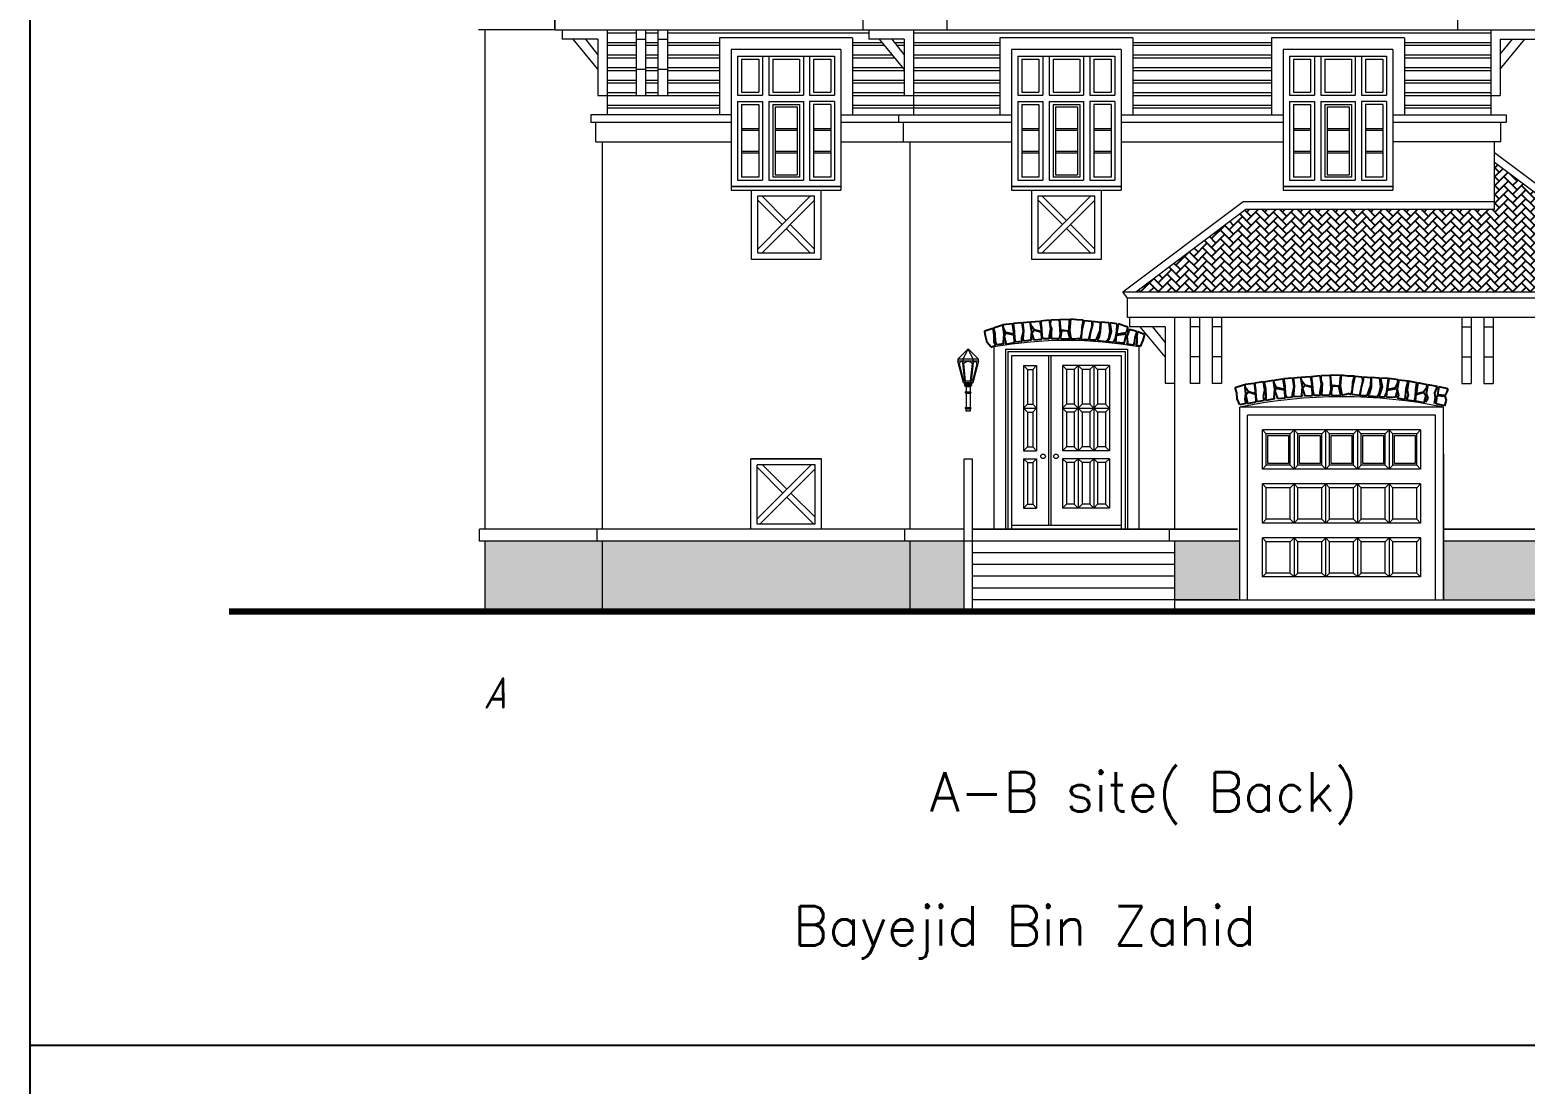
# Model space of a CAD drawing. Header units: inches. Extents: x 50528 to 135443, y 2123 to 51482.
# Drawn here: x 50528 to 69626, y 26309 to 39776 of the extents above; entities that cross this region are included whole.
import ezdxf

# ---------------------------------------------------------------- set-up
doc = ezdxf.new("R2010")
doc.units = ezdxf.units.IN
doc.header["$MEASUREMENT"] = 0
doc.linetypes.add('CENTER2', pattern=[1.125, 0.75, -0.125, 0.125, -0.125])
for name, color, linetype in [('Base axis', 40, 'CENTER2'), ('hatches', 8, 'Continuous'), ('Name', 70, 'Continuous'), ('wall', 140, 'Continuous')]:
    doc.layers.add(name, color=color, linetype=linetype)
doc.layers.add('Scale', color=60, linetype='Continuous', lineweight=13)
doc.layers.add('Text', color=7, linetype='Continuous', lineweight=13)
doc.styles.add('ESKD', font='eskd.shx', dxfattribs={"oblique": 15})
doc.styles.get("Standard").update_dxf_attribs({"font": 'simplex8.shx', "height": 250})

msp = doc.modelspace()

# ---------------------------------------------------------------- hatches: boundary and pattern name
at = {"layer": 'hatches', "ltscale": 50, "true_color": 0xcd6928}
h = msp.add_hatch(dxfattribs=at)
h.set_pattern_fill('AR-HBONE', color=32, scale=20, style=0)
h.paths.add_polyline_path([(69237, 38081), (69237, 37484), (66060, 37484), (64653, 36429), (71439, 36429)])
at = {"layer": 'hatches'}
h = msp.add_hatch(dxfattribs=at)
h.set_pattern_fill('AR-B816C', color=256, scale=20)
h.paths.add_polyline_path([(57837, 33246), (56337, 33246), (56337, 32346), (57837, 32346)])
h.paths.add_polyline_path([(61767, 33246), (57837, 33246), (57837, 32346), (61767, 32346)])
h.paths.add_polyline_path([(62462, 33246), (61767, 33246), (61767, 32346), (62462, 32346)])
h.paths.add_polyline_path([(65982, 33246), (65147, 33246), (65147, 32496), (65982, 32496)])
h.paths.add_polyline_path([(70947, 33246), (68582, 33246), (68582, 32496), (70947, 32496)])
h.paths.add_polyline_path([(86594, 33022), (84884, 33022), (84884, 32122), (86594, 32122)])
h.paths.add_polyline_path([(89694, 33022), (89629, 33022), (86594, 33022), (86594, 32122), (89694, 32122)])
h.paths.add_polyline_path([(88070, 32742), (88870, 32742), (88870, 32262), (88870, 32212), (88070, 32212), (88070, 32262)], flags=16)
h.paths.add_polyline_path([(88150, 32662), (88790, 32662), (88790, 32342), (88150, 32342)], flags=0)
h.paths.add_polyline_path([(88200, 32622), (88740, 32622), (88740, 32382), (88200, 32382)], flags=0)
h.paths.add_polyline_path([(91217, 33022), (89694, 33022), (89694, 32122), (91217, 32122)])
h.paths.add_polyline_path([(90102, 32742), (90809, 32742), (90809, 32262), (90208, 32262), (90102, 32212)], flags=16)
h.paths.add_polyline_path([(93371, 33022), (91714, 33022), (91217, 33022), (91217, 32122), (93371, 32122)])
h.paths.add_polyline_path([(94894, 33022), (93371, 33022), (93371, 32122), (94894, 32122)])
h.paths.add_polyline_path([(93779, 32742), (94486, 32742), (94486, 32212), (93779, 32212), (93779, 32262)], flags=16)
h.paths.add_polyline_path([(97994, 33022), (94894, 33022), (94894, 32122), (97994, 32122)])
h.paths.add_polyline_path([(96519, 32262), (96519, 32212), (95719, 32212), (95719, 32262), (95719, 32742), (96519, 32742)], flags=16)
h.paths.add_polyline_path([(96439, 32342), (95799, 32342), (95799, 32662), (96439, 32662)], flags=0)
h.paths.add_polyline_path([(96389, 32382), (95849, 32382), (95849, 32622), (96389, 32622)], flags=0)
h.paths.add_polyline_path([(99494, 33022), (98077, 33022), (98077, 32122), (99494, 32122)])

# ---------------------------------------------------------------- linework, layer by layer
for p, q in [((50528, 51482), (50528, 2123)), ((59376, 26802), (50528, 26802)), ((107138, 26802), (59376, 26802))]:
    msp.add_line(p, q)
at = {"layer": 'hatches', "color": 55, "ltscale": 50, "true_color": 0x999b37}
for p, q in [((62724, 35931, -2), (62828, 35964, -2)), ((62731, 35884, -2), (62724, 35931, -2)), ((62828, 35964, -2), (62842, 35877, -2)), ((62837, 35971, -2), (62949, 36009, -2)), ((62837, 35971, -2), (62949, 36009, -2)), ((62858, 35897, -2), (62837, 35971, -2)), ((62858, 35897, -2), (62837, 35971, -2)), ((62949, 36009, -2), (62969, 35890, -2)), ((62949, 36009, -2), (62969, 35890, -2)), ((62957, 36013, -2), (63075, 36025, -2)), ((62957, 36013, -2), (63075, 36025, -2)), ((62962, 35970, -2), (62957, 36013, -2)), ((62962, 35970, -2), (62957, 36013, -2)), ((62992, 35911, -2), (62962, 35970, -2)), ((62992, 35911, -2), (62962, 35970, -2)), ((63097, 35887, -2), (62992, 35911, -2)), ((63097, 35887, -2), (62992, 35911, -2)), ((63075, 36025, -2), (63097, 35887, -2)), ((63090, 36028, -2), (63198, 36036, -2)), ((63103, 35928, -2), (63090, 36028, -2)), ((63107, 35827, -2), (63103, 35928, -2)), ((63214, 35921, -2), (63195, 35834, -2)), ((63198, 36036, -2), (63214, 35921, -2)), ((63212, 36037, -2), (63301, 36047, -2)), ((63222, 35930, -2), (63212, 36037, -2)), ((63214, 35828, -2), (63222, 35930, -2)), ((63301, 36047, -2), (63321, 35923, -2)), ((63309, 36048, -2), (63427, 36054, -2)), ((63314, 36003, -2), (63309, 36048, -2)), ((63321, 35923, -2), (63311, 35839, -2)), ((63356, 35943, -2), (63314, 36003, -2)), ((63355, 35938, -2), (63324, 35897, -2)), ((63450, 35911, -2), (63355, 35938, -2)), ((63449, 35919, -2), (63356, 35943, -2)), ((63427, 36054, -2), (63449, 35919, -2)), ((63442, 36058, -2), (63548, 36070, -2)), ((63455, 35960, -2), (63442, 36058, -2)), ((63454, 35825, -2), (63450, 35911, -2)), ((63459, 35859, -2), (63455, 35960, -2)), ((63566, 35954, -2), (63547, 35865, -2)), ((63548, 36070, -2), (63566, 35954, -2)), ((63565, 36005, -2), (63568, 36072, -2)), ((63581, 35958, -2), (63565, 36005, -2)), ((63568, 36072, -2), (63676, 36074, -2)), ((63575, 35829, -2), (63577, 35905, -2)), ((63577, 35905, -2), (63581, 35958, -2)), ((63676, 36074, -2), (63688, 35887, -2)), ((63685, 36075, -2), (63802, 36082, -2)), ((63697, 35940, -2), (63685, 36075, -2)), ((63704, 35930, -2), (63691, 35849, -2)), ((63797, 35929, -2), (63697, 35940, -2)), ((63790, 35925, -2), (63704, 35930, -2)), ((63814, 35828, -2), (63790, 35925, -2)), ((63802, 36082, -2), (63797, 35929, -2)), ((63821, 36082, -2), (63805, 35934, -2)), ((63805, 35934, -2), (63825, 35828, -2)), ((63900, 36072, -2), (63821, 36082, -2)), ((63983, 36066, -2), (63900, 36072, -2)), ((63955, 35821, -2), (63970, 35945, -2)), ((63965, 35971, -2), (63958, 35890, -2)), ((63983, 36066, -2), (63965, 35971, -2)), ((63970, 35945, -2), (63997, 36065, -2)), ((63997, 36065, -2), (64091, 36054, -2)), ((64091, 35991, -2), (64050, 35815, -2)), ((64062, 35816, -2), (64078, 35917, -2)), ((64078, 35917, -2), (64104, 36009, -2)), ((64091, 36054, -2), (64091, 35991, -2)), ((64104, 36009, -2), (64105, 36053, -2)), ((64105, 36053, -2), (64197, 36041, -2)), ((64195, 35936, -2), (64141, 35810, -2)), ((64200, 35923, -2), (64183, 35837, -2)), ((64197, 36041, -2), (64195, 35936, -2)), ((64205, 36040, -2), (64200, 35923, -2)), ((64309, 36033, -2), (64205, 36040, -2)), ((64321, 35921, -2), (64303, 35828, -2)), ((64309, 36033, -2), (64321, 35921, -2)), ((64341, 35923, -2), (64309, 35820, -2)), ((64324, 36033, -2), (64341, 35923, -2)), ((64413, 36022, -2), (64324, 36033, -2)), ((64413, 36022, -2), (64324, 36033, -2)), ((64408, 35921, -2), (64390, 35828, -2)), ((64408, 35921, -2), (64390, 35828, -2)), ((64413, 36022, -2), (64408, 35921, -2)), ((64413, 36022, -2), (64408, 35921, -2)), ((64430, 36021, -2), (64409, 35887, -2)), ((64430, 36021, -2), (64409, 35887, -2)), ((64409, 35887, -2), (64532, 35908, -2)), ((64553, 35977, -2), (64430, 36021, -2)), ((64553, 35977, -2), (64532, 35908, -2)), ((64572, 35953, -2), (64540, 35857, -2)), ((64572, 35953, -2), (64667, 35927)), ((64667, 35927), (64646, 35854, -2)), ((64666, 35851, -2), (64680, 35922)), ((64680, 35922), (64764, 35887)), ((62757, 35784, -2), (62731, 35884, -2)), ((62808, 35723, -2), (62757, 35784, -2)), ((62808, 35723, -2), (62863, 35747, -2)), ((62842, 35877, -2), (62840, 35785, -2)), ((62840, 35785, -2), (62863, 35747, -2)), ((62862, 35796, -2), (62858, 35897, -2)), ((62862, 35796, -2), (62858, 35897, -2)), ((62877, 35752, -2), (62862, 35796, -2)), ((62877, 35752, -2), (62862, 35796, -2)), ((62968, 35767, -2), (62877, 35752, -2)), ((62968, 35767, -2), (62877, 35752, -2)), ((62969, 35890, -2), (62959, 35787, -2)), ((62969, 35890, -2), (62959, 35787, -2)), ((62959, 35787, -2), (62968, 35767, -2)), ((62959, 35787, -2), (62968, 35767, -2)), ((62984, 35901, -2), (62972, 35865, -2)), ((62984, 35901, -2), (62972, 35865, -2)), ((62972, 35865, -2), (62997, 35761, -2)), ((62972, 35865, -2), (62997, 35761, -2)), ((63098, 35878, -2), (62984, 35901, -2)), ((63098, 35878, -2), (62984, 35901, -2)), ((62997, 35761, -2), (63105, 35781, -2)), ((63105, 35781, -2), (63098, 35878, -2)), ((63120, 35785, -2), (63107, 35827, -2)), ((63198, 35793, -2), (63120, 35785, -2)), ((63195, 35834, -2), (63198, 35793, -2)), ((63224, 35799, -2), (63214, 35828, -2)), ((63320, 35810, -2), (63224, 35799, -2)), ((63311, 35839, -2), (63320, 35810, -2)), ((63324, 35897, -2), (63353, 35817, -2)), ((63353, 35817, -2), (63454, 35825, -2)), ((63475, 35829, -2), (63459, 35859, -2)), ((63549, 35831, -2), (63475, 35829, -2)), ((63547, 35865, -2), (63549, 35831, -2)), ((63674, 35828, -2), (63575, 35829, -2)), ((63688, 35887, -2), (63674, 35828, -2)), ((63691, 35849, -2), (63695, 35834, -2)), ((63695, 35834, -2), (63814, 35828, -2)), ((63937, 35821, -2), (63903, 35833, -2)), ((63958, 35890, -2), (63937, 35821, -2)), ((64050, 35815, -2), (63955, 35821, -2)), ((64087, 35813, -2), (64062, 35816, -2)), ((64141, 35810, -2), (64087, 35813, -2)), ((64183, 35837, -2), (64160, 35807, -2)), ((64160, 35807, -2), (64282, 35795, -2)), ((64282, 35795, -2), (64303, 35828, -2)), ((64309, 35820, -2), (64294, 35794, -2)), ((64294, 35794, -2), (64369, 35785, -2)), ((64369, 35785, -2), (64390, 35828, -2)), ((64400, 35783, -2), (64407, 35878, -2)), ((64400, 35783, -2), (64407, 35878, -2)), ((64499, 35774, -2), (64400, 35783, -2)), ((64499, 35774, -2), (64400, 35783, -2)), ((64407, 35878, -2), (64531, 35895, -2)), ((64531, 35895, -2), (64499, 35761, -2)), ((64546, 35787, -2), (64538, 35767, -2)), ((64546, 35787, -2), (64538, 35767, -2)), ((64538, 35767, -2), (64628, 35752, -2)), ((64538, 35767, -2), (64628, 35752, -2)), ((64540, 35857, -2), (64546, 35787, -2)), ((64540, 35857, -2), (64546, 35787, -2)), ((64628, 35752, -2), (64643, 35796, -2)), ((64628, 35752, -2), (64643, 35796, -2)), ((64643, 35796, -2), (64646, 35854, -2)), ((64668, 35782, -2), (64655, 35752, -2)), ((64655, 35752, -2), (64720, 35734, -2)), ((64666, 35851, -2), (64668, 35782, -2)), ((64720, 35734, -2), (64740, 35797, -2)), ((64764, 35887), (64740, 35797, -2)), ((66668, 35331), (66757, 35339)), ((66757, 35339), (66778, 35218)), ((66766, 35340), (66884, 35348)), ((66772, 35298), (66766, 35340)), ((66884, 35348), (66906, 35214)), ((66899, 35349), (67006, 35359)), ((66912, 35255), (66899, 35349)), ((67005, 35360), (67023, 35248)), ((67021, 35360), (67135, 35367)), ((67023, 35300), (67021, 35360)), ((67135, 35367), (67145, 35182)), ((67154, 35235), (67142, 35368)), ((67142, 35368), (67267, 35365)), ((67267, 35365), (67255, 35224)), ((67278, 35366), (67262, 35229)), ((67357, 35354), (67278, 35366)), ((67446, 35354), (67357, 35354)), ((67441, 35356), (67423, 35266)), ((67428, 35240), (67454, 35354)), ((67454, 35354), (67545, 35345)), ((67545, 35345), (67548, 35286)), ((67561, 35304), (67563, 35344)), ((67563, 35344), (67654, 35336)), ((67654, 35336), (67652, 35231)), ((67662, 35335), (67658, 35218)), ((67768, 35327), (67662, 35335)), ((65923, 35207), (66040, 35246)), ((65945, 35138), (65923, 35207)), ((66040, 35246), (66056, 35131)), ((66050, 35211), (66051, 35249)), ((66092, 35152), (66050, 35211)), ((66051, 35249), (66165, 35264)), ((66090, 35147), (66059, 35106)), ((66186, 35119), (66090, 35147)), ((66184, 35128), (66092, 35152)), ((66165, 35264), (66184, 35128)), ((66176, 35266), (66282, 35284)), ((66188, 35179), (66176, 35266)), ((66192, 35078), (66188, 35179)), ((66299, 35172), (66280, 35089)), ((66282, 35284), (66299, 35172)), ((66293, 35281), (66407, 35300)), ((66315, 35192), (66293, 35281)), ((66320, 35091), (66315, 35192)), ((66407, 35300), (66426, 35185)), ((66415, 35301), (66533, 35320)), ((66420, 35265), (66415, 35301)), ((66426, 35185), (66417, 35082)), ((66450, 35206), (66420, 35265)), ((66441, 35196), (66429, 35160)), ((66429, 35160), (66464, 35066)), ((66556, 35173), (66441, 35196)), ((66554, 35182), (66450, 35206)), ((66533, 35320), (66554, 35182)), ((66545, 35321), (66655, 35329)), ((66560, 35223), (66545, 35321)), ((66563, 35075), (66556, 35173)), ((66565, 35122), (66560, 35223)), ((66671, 35216), (66653, 35112)), ((66655, 35329), (66671, 35216)), ((66679, 35224), (66668, 35331)), ((66671, 35123), (66679, 35224)), ((66778, 35218), (66768, 35115)), ((66814, 35238), (66772, 35298)), ((66812, 35233), (66781, 35192)), ((66781, 35192), (66814, 35100)), ((66908, 35206), (66812, 35233)), ((66906, 35214), (66814, 35238)), ((66912, 35105), (66908, 35206)), ((66917, 35154), (66912, 35255)), ((66933, 35107), (66917, 35154)), ((67023, 35248), (67004, 35144)), ((67004, 35144), (67009, 35107)), ((67038, 35253), (67023, 35300)), ((67031, 35108), (67034, 35200)), ((67034, 35200), (67038, 35253)), ((67145, 35182), (67129, 35107)), ((67161, 35225), (67148, 35144)), ((67148, 35144), (67158, 35107)), ((67255, 35224), (67154, 35235)), ((67247, 35220), (67161, 35225)), ((67274, 35110), (67247, 35220)), ((67262, 35229), (67284, 35114)), ((67416, 35185), (67400, 35114)), ((67413, 35116), (67428, 35240)), ((67423, 35266), (67416, 35185)), ((67548, 35286), (67511, 35106)), ((67518, 35106), (67535, 35212)), ((67535, 35212), (67561, 35304)), ((67652, 35231), (67605, 35099)), ((67658, 35218), (67635, 35128)), ((67778, 35216), (67760, 35123)), ((67799, 35218), (67767, 35115)), ((67768, 35327), (67778, 35216)), ((67781, 35327), (67799, 35218)), ((67877, 35321), (67781, 35327)), ((67865, 35216), (67851, 35130)), ((67855, 35085), (67864, 35173)), ((67864, 35173), (67979, 35196)), ((67877, 35321), (67865, 35216)), ((67887, 35321), (67866, 35182)), ((67866, 35182), (67970, 35206)), ((68005, 35307), (67887, 35321)), ((67991, 35160), (67968, 35078)), ((67970, 35206), (68000, 35265)), ((67979, 35196), (67991, 35160)), ((68014, 35303), (67994, 35185)), ((67994, 35185), (68007, 35107)), ((68000, 35265), (68005, 35307)), ((68131, 35289), (68014, 35303)), ((68100, 35091), (68105, 35192)), ((68105, 35192), (68131, 35289)), ((68138, 35288), (68121, 35172)), ((68121, 35172), (68132, 35112)), ((68244, 35268), (68138, 35288)), ((68228, 35092), (68232, 35179)), ((68232, 35179), (68244, 35268)), ((68234, 35119), (68329, 35147)), ((68254, 35267), (68236, 35128)), ((68236, 35128), (68328, 35152)), ((68374, 35242), (68254, 35267)), ((68328, 35152), (68370, 35211)), ((68329, 35147), (68360, 35106)), ((68382, 35241), (68363, 35131)), ((68370, 35211), (68374, 35242)), ((68506, 35219), (68382, 35241)), ((68474, 35138), (68506, 35219)), ((68524, 35218), (68508, 35119)), ((68645, 35189), (68524, 35218)), ((68610, 35110), (68631, 35150)), ((68631, 35150), (68645, 35189)), ((65950, 35064), (65945, 35138)), ((65982, 34985), (65950, 35064)), ((66058, 35003), (65982, 34985)), ((66056, 35131), (66047, 35054)), ((66047, 35054), (66058, 35003)), ((66059, 35106), (66079, 35002)), ((66079, 35002), (66189, 35023)), ((66189, 35023), (66186, 35119)), ((66203, 35026), (66192, 35078)), ((66293, 35042), (66203, 35026)), ((66280, 35089), (66293, 35042)), ((66319, 35041), (66320, 35091)), ((66425, 35062), (66319, 35041)), ((66417, 35082), (66425, 35062)), ((66464, 35066), (66563, 35075)), ((66581, 35075), (66565, 35122)), ((66656, 35083), (66581, 35075)), ((66653, 35112), (66656, 35083)), ((66675, 35088), (66671, 35123)), ((66777, 35094), (66675, 35088)), ((66768, 35115), (66777, 35094)), ((66814, 35100), (66912, 35105)), ((67009, 35107), (66933, 35107)), ((67129, 35107), (67031, 35108)), ((67158, 35107), (67274, 35110)), ((67400, 35114), (67364, 35130)), ((67511, 35106), (67413, 35116)), ((67545, 35101), (67518, 35106)), ((67605, 35099), (67545, 35101)), ((67635, 35128), (67618, 35099)), ((67618, 35099), (67747, 35094)), ((67747, 35094), (67760, 35123)), ((67767, 35115), (67756, 35094)), ((67756, 35094), (67835, 35090)), ((67835, 35090), (67851, 35130)), ((67968, 35078), (67855, 35085)), ((68007, 35107), (67992, 35077)), ((67992, 35077), (68093, 35055)), ((68093, 35055), (68100, 35091)), ((68132, 35112), (68110, 35050)), ((68110, 35050), (68212, 35036)), ((68212, 35036), (68228, 35092)), ((68226, 35032), (68234, 35119)), ((68331, 35013), (68226, 35032)), ((68360, 35106), (68331, 35013)), ((68383, 35071), (68355, 35021)), ((68363, 35131), (68383, 35071)), ((68468, 35002), (68483, 35074)), ((68483, 35074), (68474, 35138)), ((68490, 34998), (68505, 35104)), ((68598, 34973), (68490, 34998)), ((68505, 35104), (68600, 35097)), ((68508, 35119), (68610, 35110)), ((68619, 35046), (68598, 34973)), ((68600, 35097), (68619, 35046))]:
    msp.add_line(p, q, dxfattribs=at)
for points in [[(63825, 35828, -2), (63844, 35829, -2), (63873, 35830, -2), (63903, 35833, -2)], [(67284, 35114), (67301, 35116), (67331, 35118), (67364, 35130)]]:
    msp.add_open_spline(points, degree=3, dxfattribs=at)
at = {"layer": 'Scale', "color": 8, "linetype": 'Continuous', "lineweight": 15, "ltscale": 0.13, "const_width": 80}
msp.add_lwpolyline([(53071, 32346), (74062, 32346)], dxfattribs=at)
at = {"layer": 'wall', "color": 7, "linetype": 'Continuous', "lineweight": 15, "ltscale": 0.13, "true_color": 0xffffff}
for p, q in [((62240, 40518, -1), (62240, 39776, -1)), ((68764, 40518), (68764, 39776)), ((57233, 39776), (57233, 40026)), ((57233, 40026), (57233, 39776)), ((61167, 40026, -1), (61167, 39776, -1)), ((57233, 39776, 0), (56256, 39776, 0)), ((56337, 39776, 0), (56337, 33396, 5)), ((57233, 39776), (61297, 39776)), ((57328, 39776), (57328, 39656)), ((57902, 39776), (57902, 38692)), ((57902, 39740), (58270, 39740)), ((58270, 39776), (58270, 38939)), ((58390, 39776), (58390, 38939)), ((58390, 39740), (58550, 39740)), ((58550, 39776, -2), (58550, 38939, -2)), ((58670, 39776, -2), (58670, 38939, -2)), ((58670, 39740), (61242, 39740)), ((61167, 39776, -1), (62240, 39776, -1)), ((61242, 39776, -1), (61242, 39656, -1)), ((61816, 39776, -1), (61816, 38692, -1)), ((61816, 39740), (69188, 39740)), ((62240, 39776, -1), (68764, 39776, 0)), ((68764, 39776, 0), (69837, 39776)), ((69188, 39776), (69188, 38692)), ((57782, 39656), (57328, 39656)), ((57782, 39275), (57465, 39656)), ((57782, 39460), (57628, 39656)), ((57782, 39656), (57782, 38939)), ((57902, 39615), (58270, 39615)), ((57902, 39580), (58270, 39580)), ((58270, 39656), (58390, 39656)), ((58390, 39615), (58550, 39615)), ((58390, 39580), (58550, 39580)), ((58550, 39656, -2), (58670, 39656, -2)), ((58670, 39615), (59337, 39615)), ((58670, 39580), (59337, 39580)), ((59337, 39676), (59337, 38692)), ((61037, 39676), (59337, 39676)), ((61037, 39676), (61037, 38692)), ((61037, 39615), (61413, 39615)), ((61037, 39580), (61443, 39580)), ((61696, 39656, -1), (61242, 39656, -1)), ((61696, 39275, -1), (61379, 39656, -1)), ((61696, 39460, -1), (61542, 39656, -1)), ((61574, 39615, -3), (61696, 39615, -3)), ((61602, 39580, -3), (61696, 39580, -3)), ((61696, 39656, -1), (61696, 38939, -1)), ((61816, 39615), (62917, 39615)), ((61816, 39580), (62917, 39580)), ((62917, 39676), (62917, 38692)), ((64617, 39676), (62917, 39676)), ((64617, 39676), (64617, 38692)), ((64617, 39615), (66387, 39615)), ((64617, 39580), (66387, 39580)), ((66387, 39676), (66387, 38692)), ((68087, 39676), (66387, 39676)), ((68087, 39676), (68087, 38692)), ((68087, 39615), (69188, 39615)), ((68087, 39580), (69188, 39580)), ((69308, 39656), (69759, 39656)), ((69308, 39275), (69622, 39656)), ((69308, 39464), (69467, 39656)), ((69308, 39656), (69308, 38939)), ((57902, 39455), (58270, 39455)), ((57902, 39419), (58270, 39419)), ((58390, 39455), (58550, 39455)), ((58390, 39419), (58550, 39419)), ((58670, 39455), (59337, 39455)), ((58670, 39419), (59337, 39419)), ((59487, 39526), (59487, 37729)), ((60887, 39526), (59487, 39526)), ((59567, 39441), (59567, 38941)), ((59567, 39441), (60807, 39441)), ((59617, 39401), (59837, 39401)), ((59617, 39401), (59617, 38981)), ((59837, 39401), (59837, 38981)), ((59887, 39441), (59887, 38981)), ((59887, 39441), (59887, 38941)), ((59967, 39441), (59967, 38941)), ((60017, 39401), (60357, 39401)), ((60017, 39401), (60017, 38981)), ((60357, 39401), (60357, 38981)), ((60407, 39441), (60407, 38941)), ((60487, 39441), (60487, 38941)), ((60487, 39441), (60487, 38941)), ((60537, 39401), (60757, 39401)), ((60537, 39401), (60537, 38981)), ((60757, 39401), (60757, 38981)), ((60807, 39441), (60807, 38941)), ((60887, 39526), (60887, 37729)), ((61037, 39455), (61547, 39455)), ((61037, 39419), (61576, 39419)), ((61816, 39455), (62917, 39455)), ((61816, 39419), (62917, 39419)), ((63067, 39526), (63067, 37729)), ((64467, 39526), (63067, 39526)), ((63147, 39441), (63147, 38941)), ((63147, 39441), (64387, 39441)), ((63197, 39401), (63417, 39401)), ((63197, 39401), (63197, 38981)), ((63417, 39401), (63417, 38981)), ((63467, 39441), (63467, 38981)), ((63467, 39441), (63467, 38941)), ((63547, 39441), (63547, 38941)), ((63597, 39401), (63937, 39401)), ((63597, 39401), (63597, 38981)), ((63937, 39401), (63937, 38981)), ((63987, 39441), (63987, 38941)), ((64067, 39441), (64067, 38941)), ((64067, 39441), (64067, 38941)), ((64117, 39401), (64337, 39401)), ((64117, 39401), (64117, 38981)), ((64337, 39401), (64337, 38981)), ((64387, 39441), (64387, 38941)), ((64467, 39526), (64467, 37729)), ((64617, 39455), (66387, 39455)), ((64617, 39419), (66387, 39419)), ((66537, 39526), (66537, 37729)), ((67937, 39526), (66537, 39526)), ((66617, 39441), (66617, 38941)), ((66617, 39441), (67857, 39441)), ((66667, 39401), (66887, 39401)), ((66667, 39401), (66667, 38981)), ((66887, 39401), (66887, 38981)), ((66937, 39441), (66937, 38981)), ((66937, 39441), (66937, 38941)), ((67017, 39441), (67017, 38941)), ((67067, 39401), (67407, 39401)), ((67067, 39401), (67067, 38981)), ((67407, 39401), (67407, 38981)), ((67457, 39441), (67457, 38941)), ((67537, 39441), (67537, 38941)), ((67537, 39441), (67537, 38941)), ((67587, 39401), (67807, 39401)), ((67587, 39401), (67587, 38981)), ((67807, 39401), (67807, 38981)), ((67857, 39441), (67857, 38941)), ((67937, 39526), (67937, 37729)), ((68087, 39455), (69188, 39455)), ((68087, 39419), (69188, 39419)), ((57902, 39294), (58270, 39294)), ((57902, 39259), (58270, 39259)), ((58270, 39276), (58390, 39276)), ((58390, 39294), (58550, 39294)), ((58390, 39259), (58550, 39259)), ((58550, 39276, -2), (58670, 39276, -2)), ((58670, 39294), (59337, 39294)), ((58670, 39259), (59337, 39259)), ((61037, 39294), (61680, 39294)), ((61037, 39259), (61696, 39259)), ((61816, 39294), (62917, 39294)), ((61816, 39259), (62917, 39259)), ((64617, 39294), (66387, 39294)), ((64617, 39259), (66387, 39259)), ((68087, 39294), (69188, 39294)), ((68087, 39259), (69188, 39259)), ((57902, 39134), (58270, 39134)), ((57902, 39099), (58270, 39099)), ((57902, 38974), (58270, 38974)), ((58390, 39134), (58550, 39134)), ((58390, 39099), (58550, 39099)), ((58390, 38974), (58550, 38974)), ((58670, 39134), (59337, 39134)), ((58670, 39099), (59337, 39099)), ((58670, 38974), (59337, 38974)), ((59617, 38981), (59837, 38981)), ((59967, 38981), (59967, 38941)), ((60017, 38981), (60357, 38981)), ((60537, 38981), (60757, 38981)), ((61037, 39134), (61690, 39134)), ((61037, 39099), (61696, 39099)), ((61037, 38974), (61696, 38974)), ((61816, 39134), (62917, 39134)), ((61816, 39099), (62917, 39099)), ((61816, 38974), (62917, 38974)), ((63197, 38981), (63417, 38981)), ((63547, 38981), (63547, 38941)), ((63597, 38981), (63937, 38981)), ((64117, 38981), (64337, 38981)), ((64617, 39134), (66387, 39134)), ((64617, 39099), (66387, 39099)), ((64617, 38974), (66387, 38974)), ((66667, 38981), (66887, 38981)), ((67017, 38981), (67017, 38941)), ((67067, 38981), (67407, 38981)), ((67587, 38981), (67807, 38981)), ((68087, 39134), (69188, 39134)), ((68087, 39099), (69188, 39099)), ((68087, 38974), (69188, 38974)), ((57782, 38939), (57902, 38939)), ((57902, 38939), (58270, 38939)), ((57902, 38814), (59337, 38814)), ((57902, 38779), (59337, 38779)), ((58270, 38939), (58390, 38939)), ((58390, 38939), (58550, 38939)), ((58550, 38939, -2), (58670, 38939, -2)), ((58670, 38939), (59337, 38939)), ((59567, 38941), (59887, 38941)), ((59567, 38941), (59887, 38941)), ((59567, 38861), (59567, 37855)), ((59567, 38861), (59887, 38861)), ((59567, 38861), (59887, 38861)), ((59617, 38821), (59617, 37895)), ((59617, 38821), (59837, 38821)), ((59837, 38821), (59837, 37895)), ((59887, 38861), (59887, 37855)), ((59887, 38861), (59887, 37855)), ((59967, 38941), (60407, 38941)), ((59967, 38861), (60407, 38861)), ((59967, 38861), (59967, 37855)), ((59967, 38861), (60407, 38861)), ((59967, 38861), (59967, 37855)), ((60017, 38821), (60017, 37895)), ((60017, 38821), (60357, 38821)), ((60017, 38821), (60017, 37895)), ((60017, 38821), (60357, 38821)), ((60047, 38791), (60047, 37925)), ((60047, 38791), (60327, 38791)), ((60327, 38791), (60327, 37925)), ((60357, 38821), (60357, 37895)), ((60357, 38821), (60357, 37895)), ((60407, 38861), (60407, 37855)), ((60407, 38861), (60407, 37855)), ((60487, 38941), (60807, 38941)), ((60487, 38861), (60487, 37855)), ((60487, 38861), (60487, 37855)), ((60807, 38861), (60487, 38861)), ((60807, 38861), (60487, 38861)), ((60537, 38821), (60537, 37895)), ((60757, 38821), (60537, 38821)), ((60757, 38821), (60757, 37895)), ((60807, 38861), (60807, 37855)), ((61037, 38939), (61696, 38939)), ((61037, 38814), (62917, 38814)), ((61037, 38779), (62917, 38779)), ((61696, 38939, -1), (61816, 38939, -1)), ((61816, 38939), (62917, 38939)), ((63147, 38941), (63467, 38941)), ((63147, 38941), (63467, 38941)), ((63147, 38861), (63147, 37855)), ((63147, 38861), (63467, 38861)), ((63147, 38861), (63467, 38861)), ((63197, 38821), (63197, 37895)), ((63197, 38821), (63417, 38821)), ((63417, 38821), (63417, 37895)), ((63467, 38861), (63467, 37855)), ((63467, 38861), (63467, 37855)), ((63547, 38941), (63987, 38941)), ((63547, 38861), (63987, 38861)), ((63547, 38861), (63547, 37855)), ((63547, 38861), (63987, 38861)), ((63547, 38861), (63547, 37855)), ((63597, 38821), (63597, 37895)), ((63597, 38821), (63937, 38821)), ((63597, 38821), (63597, 37895)), ((63597, 38821), (63937, 38821)), ((63627, 38791), (63627, 37925)), ((63627, 38791), (63907, 38791)), ((63907, 38791), (63907, 37925)), ((63937, 38821), (63937, 37895)), ((63937, 38821), (63937, 37895)), ((63987, 38861), (63987, 37855)), ((63987, 38861), (63987, 37855)), ((64067, 38941), (64387, 38941)), ((64067, 38861), (64067, 37855)), ((64067, 38861), (64067, 37855)), ((64387, 38861), (64067, 38861)), ((64387, 38861), (64067, 38861)), ((64117, 38821), (64117, 37895)), ((64337, 38821), (64117, 38821)), ((64337, 38821), (64337, 37895)), ((64387, 38861), (64387, 37855)), ((64617, 38939), (66387, 38939)), ((64617, 38814), (66387, 38814)), ((64617, 38779), (66387, 38779)), ((66617, 38941), (66937, 38941)), ((66617, 38941), (66937, 38941)), ((66617, 38861), (66617, 37855)), ((66617, 38861), (66937, 38861)), ((66617, 38861), (66937, 38861)), ((66667, 38821), (66667, 37895)), ((66667, 38821), (66887, 38821)), ((66887, 38821), (66887, 37895)), ((66937, 38861), (66937, 37855)), ((66937, 38861), (66937, 37855)), ((67017, 38941), (67457, 38941)), ((67017, 38861), (67457, 38861)), ((67017, 38861), (67017, 37855)), ((67017, 38861), (67457, 38861)), ((67017, 38861), (67017, 37855)), ((67067, 38821), (67067, 37895)), ((67067, 38821), (67407, 38821)), ((67067, 38821), (67067, 37895)), ((67067, 38821), (67407, 38821)), ((67097, 38791), (67097, 37925)), ((67097, 38791), (67377, 38791)), ((67377, 38791), (67377, 37925)), ((67407, 38821), (67407, 37895)), ((67407, 38821), (67407, 37895)), ((67457, 38861), (67457, 37855)), ((67457, 38861), (67457, 37855)), ((67537, 38941), (67857, 38941)), ((67537, 38861), (67537, 37855)), ((67537, 38861), (67537, 37855)), ((67857, 38861), (67537, 38861)), ((67857, 38861), (67537, 38861)), ((67587, 38821), (67587, 37895)), ((67807, 38821), (67587, 38821)), ((67807, 38821), (67807, 37895)), ((67857, 38861), (67857, 37855)), ((68087, 38939), (69188, 38939)), ((68087, 38814), (69188, 38814)), ((68087, 38779), (69188, 38779)), ((69188, 38939), (69308, 38939)), ((59487, 38692), (57692, 38692)), ((57692, 38692), (57692, 38597)), ((57692, 38597), (59487, 38597)), ((57757, 38347), (57757, 38597)), ((60887, 38692), (63067, 38692)), ((60887, 38597), (63067, 38597)), ((61622, 38692, -1), (61622, 38597, -1)), ((61687, 38347, -1), (61687, 38597, -1)), ((64467, 38692), (66537, 38692)), ((64467, 38597), (66537, 38597)), ((67937, 38692), (69383, 38692)), ((67937, 38692), (69318, 38692)), ((67937, 38597), (69383, 38597)), ((69318, 38347), (69318, 38597)), ((69383, 38692), (69383, 38597)), ((59837, 38512), (59617, 38512)), ((59837, 38492), (59617, 38492)), ((60327, 38512), (60047, 38512)), ((60327, 38492), (60047, 38492)), ((60757, 38512), (60537, 38512)), ((60757, 38492), (60537, 38492)), ((63417, 38512), (63197, 38512)), ((63417, 38492), (63197, 38492)), ((63907, 38512), (63627, 38512)), ((63907, 38492), (63627, 38492)), ((64337, 38512), (64117, 38512)), ((64337, 38492), (64117, 38492)), ((66887, 38512), (66667, 38512)), ((66887, 38492), (66667, 38492)), ((67377, 38512), (67097, 38512)), ((67377, 38492), (67097, 38492)), ((67807, 38512), (67587, 38512)), ((67807, 38492), (67587, 38492)), ((57757, 38347), (59487, 38347)), ((57837, 38347), (57837, 33396)), ((59837, 38223), (59617, 38223)), ((59837, 38203), (59617, 38203)), ((60327, 38223), (60047, 38223)), ((60327, 38203), (60047, 38203)), ((60757, 38223), (60537, 38223)), ((60757, 38203), (60537, 38203)), ((60887, 38347), (63067, 38347)), ((61767, 38347, -1), (61767, 33396, -1)), ((63417, 38223), (63197, 38223)), ((63417, 38203), (63197, 38203)), ((63907, 38223), (63627, 38223)), ((63907, 38203), (63627, 38203)), ((64337, 38223), (64117, 38223)), ((64337, 38203), (64117, 38203)), ((64467, 38347), (66537, 38347)), ((66887, 38223), (66667, 38223)), ((66887, 38203), (66667, 38203)), ((67377, 38223), (67097, 38223)), ((67377, 38203), (67097, 38203)), ((67807, 38223), (67587, 38223)), ((67807, 38203), (67587, 38203)), ((69318, 38347), (67937, 38347)), ((69237, 37484, 0), (69237, 38347, 0)), ((71607, 36428), (69237, 38206)), ((71440, 36428), (69237, 38081)), ((59567, 37855), (59887, 37855)), ((59837, 37895), (59617, 37895)), ((59967, 37855), (60407, 37855)), ((60357, 37895), (60017, 37895)), ((60047, 37925), (60327, 37925)), ((60487, 37855), (60807, 37855)), ((60757, 37895), (60537, 37895)), ((63147, 37855), (63467, 37855)), ((63417, 37895), (63197, 37895)), ((63547, 37855), (63987, 37855)), ((63937, 37895), (63597, 37895)), ((63627, 37925), (63907, 37925)), ((64067, 37855), (64387, 37855)), ((64337, 37895), (64117, 37895)), ((66617, 37855), (66937, 37855)), ((66887, 37895), (66667, 37895)), ((67017, 37855), (67457, 37855)), ((67407, 37895), (67067, 37895)), ((67097, 37925), (67377, 37925)), ((67537, 37855), (67857, 37855)), ((67807, 37895), (67587, 37895)), ((60887, 37775), (59487, 37775)), ((59487, 37775), (60887, 37775)), ((59487, 37729), (60887, 37729)), ((59744, 36844), (59744, 37729)), ((59824, 37654), (60549, 37654)), ((59824, 36924), (59824, 37654)), ((59824, 36975, -1), (60499, 37654, 0)), ((59875, 37654, 0), (60187, 37340, 0)), ((60549, 36924), (60549, 37654)), ((60629, 37729), (60629, 36844)), ((64467, 37775), (63067, 37775)), ((63067, 37775), (64467, 37775)), ((63067, 37729), (64467, 37729)), ((63325, 36844), (63325, 37729)), ((63405, 37654), (64130, 37654)), ((63405, 36924), (63405, 37654)), ((63405, 36975, -1), (64079, 37654, 0)), ((63455, 37654, 0), (63767, 37340, 0)), ((64130, 36924), (64130, 37654)), ((64210, 37729), (64210, 36844)), ((67937, 37775), (66537, 37775)), ((66537, 37775), (67937, 37775)), ((66537, 37729), (67937, 37729)), ((57837, 37554), (57837, 33396)), ((59824, 37602, 0), (60136, 37289, 0)), ((59875, 36924, -1), (60549, 37602, 0)), ((63405, 37602, 0), (63716, 37289, 0)), ((63455, 36924, -1), (64130, 37602, 0)), ((64486, 36428, 0), (66027, 37584, 0)), ((64652, 36428, 0), (66060, 37484, 0)), ((66027, 37584), (69237, 37584)), ((66060, 37484), (69237, 37484)), ((60237, 37289, 0), (60549, 36975, -1)), ((63818, 37289, 0), (64130, 36975, -1)), ((60187, 37237, 0), (60499, 36924, -1)), ((63767, 37237, 0), (64079, 36924, -1)), ((60549, 36924, -1), (59824, 36924, -1)), ((64130, 36924, -1), (63405, 36924, -1)), ((60629, 36844), (59744, 36844)), ((64210, 36844), (63325, 36844)), ((64486, 36429), (71606, 36429)), ((64546, 36348, 0), (64486, 36428, 0)), ((71546, 36349), (64545, 36349)), ((64547, 36101, 0), (64547, 36351, 0)), ((71546, 36101), (64547, 36101)), ((64573, 36101, 1), (64573, 35981, 1)), ((65147, 36101, 1), (65147, 33396, 1)), ((65347, 36101), (65347, 35259)), ((65467, 36101), (65467, 35259)), ((65627, 36101), (65627, 35259)), ((65747, 36101), (65747, 35259)), ((68817, 36101), (68817, 35259)), ((68937, 36101), (68937, 35259)), ((69097, 36101), (69097, 35259)), ((69217, 36101), (69217, 35259)), ((65027, 35981, 1), (64573, 35981, 1)), ((65027, 35600, 1), (64710, 35981, 1)), ((65027, 35786, 1), (64873, 35981, 1)), ((65027, 35981, 1), (65027, 35264, 1)), ((65467, 35981), (65347, 35981)), ((65747, 35981), (65627, 35981)), ((68817, 35981), (68937, 35981)), ((69097, 35981), (69217, 35981)), ((62842, 35727, -2), (62842, 33396, -2)), ((62997, 35761, -2), (63105, 35781, -2)), ((64692, 35727, -2), (64692, 33396, -2)), ((62512, 35702), (62380, 35568)), ((62644, 35568), (62380, 35568)), ((62380, 35568), (62380, 35544)), ((62644, 35544), (62380, 35544)), ((62452, 35266), (62380, 35544)), ((62450, 35568), (62512, 35702)), ((62450, 35544), (62450, 35568)), ((62476, 35266), (62450, 35544)), ((62644, 35568), (62512, 35702)), ((62575, 35568), (62512, 35702)), ((62548, 35266), (62575, 35544)), ((62644, 35544), (62572, 35266)), ((62575, 35544), (62575, 35568)), ((62644, 35544), (62644, 35568)), ((62988, 35696, -1), (62988, 33396, -1)), ((62988, 35696, -1), (64546, 35696, -1)), ((62988, 35696, -1), (62988, 33396, -1)), ((63017, 35666, -1), (63017, 33396, -1)), ((63017, 35666, -1), (63017, 33396, -1)), ((63019, 35666, -1), (64517, 35666, -1)), ((63019, 35666, -1), (64517, 35666, -1)), ((63067, 35616, -1), (63067, 33396, -1)), ((63067, 35616, -1), (63067, 33396, -1)), ((63069, 35616, -1), (64467, 35616, -1)), ((63069, 35616, -1), (64467, 35616, -1)), ((63537, 35616, -1), (63537, 33446, -1)), ((63537, 35616, -1), (63537, 33446, -1)), ((63567, 35616, -1), (63567, 33446, -1)), ((63567, 35616, -1), (63567, 33446, -1)), ((64467, 35616, -1), (64467, 33396, -1)), ((64467, 35616, -1), (64467, 33396, -1)), ((64517, 35666, -1), (64517, 33396, -1)), ((64517, 35666, -1), (64517, 33396, -1)), ((64546, 35696, -1), (64546, 33396, -1)), ((64546, 35696, -1), (64546, 33396, -1)), ((65467, 35601), (65347, 35601)), ((65747, 35601), (65627, 35601)), ((68817, 35601), (68937, 35601)), ((69097, 35601), (69217, 35601)), ((62458, 35290), (62401, 35512)), ((62468, 35290), (62446, 35522)), ((62480, 35290), (62459, 35513)), ((62544, 35290), (62566, 35512)), ((62556, 35290), (62579, 35522)), ((62624, 35512), (62566, 35290)), ((63219, 35488, -1), (63387, 35488, -1)), ((63219, 35488, -1), (63219, 34398, -1)), ((63269, 35438, -1), (63219, 35488, -1)), ((63219, 35488, -1), (63387, 35488, -1)), ((63219, 35488, -1), (63219, 34398, -1)), ((63269, 35438, -1), (63219, 35488, -1)), ((63269, 35438, -1), (63337, 35438, -1)), ((63269, 35438, -1), (63269, 34993, -1)), ((63269, 35438, -1), (63337, 35438, -1)), ((63269, 35438, -1), (63269, 34993, -1)), ((63337, 35438, -1), (63387, 35488, -1)), ((63337, 35438, -1), (63387, 35488, -1)), ((63337, 35438, -1), (63337, 34993, -1)), ((63337, 35438, -1), (63337, 34993, -1)), ((63387, 35488, -1), (63387, 34398, -1)), ((63387, 35488, -1), (63387, 34398, -1)), ((64316, 35488, -1), (63718, 35488, -1)), ((63718, 35488, -1), (63718, 34398, -1)), ((63768, 35438, -1), (63718, 35488, -1)), ((64316, 35488, -1), (63718, 35488, -1)), ((63718, 35488, -1), (63718, 34398, -1)), ((63768, 35438, -1), (63718, 35488, -1)), ((63867, 35438, -1), (63768, 35438, -1)), ((63768, 35438, -1), (63768, 34993, -1)), ((63867, 35438, -1), (63768, 35438, -1)), ((63768, 35438, -1), (63768, 34993, -1)), ((63867, 35438, -1), (63917, 35488, -1)), ((63867, 35438, -1), (63867, 34993, -1)), ((63867, 35438, -1), (63867, 34993, -1)), ((63917, 35488, -1), (63917, 34398, -1)), ((63917, 35488, -1), (63917, 34398, -1)), ((63967, 35438, -1), (63917, 35488, -1)), ((64066, 35438, -1), (63967, 35438, -1)), ((64066, 35438, -1), (63967, 35438, -1)), ((63967, 35438, -1), (63967, 34993, -1)), ((64066, 35438, -1), (64116, 35488, -1)), ((64066, 35438, -1), (64116, 35488, -1)), ((64066, 35438, -1), (64066, 34993, -1)), ((64066, 35438, -1), (64066, 34993, -1)), ((64116, 35488, -1), (64116, 34398, -1)), ((64166, 35438, -1), (64116, 35488, -1)), ((64116, 35488, -1), (64116, 34398, -1)), ((64266, 35438, -1), (64166, 35438, -1)), ((64266, 35438, -1), (64166, 35438, -1)), ((64166, 35438, -1), (64166, 34993, -1)), ((64266, 35438, -1), (64316, 35488, -1)), ((64266, 35438, -1), (64316, 35488, -1)), ((64266, 35438, -1), (64266, 34993, -1)), ((64266, 35438, -1), (64266, 34993, -1)), ((64316, 35488, -1), (64316, 34398, -1)), ((64316, 35488, -1), (64316, 34398, -1)), ((62572, 35266), (62452, 35266)), ((62468, 35290), (62458, 35290)), ((62552, 35251), (62472, 35251)), ((62552, 35233), (62472, 35233)), ((62544, 35290), (62480, 35290)), ((62544, 35215), (62481, 35215)), ((62484, 35153), (62540, 35153)), ((62488, 35215), (62488, 35153)), ((62536, 35215), (62536, 35153)), ((62566, 35290), (62556, 35290)), ((65027, 35264, 1), (65147, 35264, 1)), ((65467, 35259), (65347, 35259)), ((65747, 35259), (65627, 35259)), ((68817, 35259), (68937, 35259)), ((69097, 35259), (69217, 35259)), ((62484, 35135), (62540, 35135)), ((62484, 34953), (62540, 34953)), ((62488, 35135), (62488, 34953)), ((62536, 35135), (62536, 34953)), ((63269, 34993, -1), (63219, 34943, -1)), ((63269, 34993, -1), (63337, 34993, -1)), ((63337, 34993, -1), (63387, 34943, -1)), ((63768, 34993, -1), (63718, 34943, -1)), ((63867, 34993, -1), (63768, 34993, -1)), ((63867, 34993, -1), (63917, 34943, -1)), ((63967, 34993, -1), (63917, 34943, -1)), ((64066, 34993, -1), (63967, 34993, -1)), ((64066, 34993, -1), (64116, 34943, -1)), ((64166, 34993, -1), (64116, 34943, -1)), ((64266, 34993, -1), (64166, 34993, -1)), ((64266, 34993, -1), (64316, 34943, -1)), ((68582, 34956), (65982, 34956)), ((65982, 32496), (65982, 34956)), ((68582, 32496), (68582, 34956)), ((62484, 34935), (62540, 34935)), ((63219, 34943, -1), (63387, 34943, -1)), ((63269, 34893, -1), (63219, 34943, -1)), ((63269, 34893, -1), (63269, 34448, -1)), ((63269, 34893, -1), (63269, 34448, -1)), ((63269, 34893, -1), (63337, 34893, -1)), ((63337, 34893, -1), (63387, 34943, -1)), ((63337, 34893, -1), (63337, 34448, -1)), ((63337, 34893, -1), (63337, 34448, -1)), ((63768, 34893, -1), (63718, 34943, -1)), ((63718, 34943, -1), (64316, 34943, -1)), ((63768, 34893, -1), (63768, 34448, -1)), ((63768, 34893, -1), (63768, 34448, -1)), ((63867, 34893, -1), (63768, 34893, -1)), ((63867, 34893, -1), (63917, 34943, -1)), ((63867, 34893, -1), (63867, 34448, -1)), ((63867, 34893, -1), (63867, 34448, -1)), ((63967, 34893, -1), (63917, 34943, -1)), ((63917, 34843, -1), (63917, 34398, -1)), ((63917, 34843, -1), (63917, 34398, -1)), ((63967, 34893, -1), (63967, 34448, -1)), ((64066, 34893, -1), (63967, 34893, -1)), ((64066, 34893, -1), (64116, 34943, -1)), ((64066, 34893, -1), (64066, 34448, -1)), ((64066, 34893, -1), (64066, 34448, -1)), ((64166, 34893, -1), (64116, 34943, -1)), ((64116, 34843, -1), (64116, 34398, -1)), ((64116, 34843, -1), (64116, 34398, -1)), ((64166, 34893, -1), (64166, 34448, -1)), ((64266, 34893, -1), (64166, 34893, -1)), ((64266, 34893, -1), (64316, 34943, -1)), ((64266, 34893, -1), (64266, 34448, -1)), ((64266, 34893, -1), (64266, 34448, -1)), ((68482, 34856), (66082, 34856)), ((66082, 32496), (66082, 34856)), ((68482, 32496), (68482, 34856)), ((68292, 34665), (66270, 34665)), ((66270, 34165), (66270, 34665)), ((66320, 34615), (66270, 34665)), ((66320, 34615), (66270, 34665)), ((66625, 34615), (66320, 34615)), ((66320, 34215), (66320, 34615)), ((66420, 34615), (66320, 34615)), ((66420, 34615), (66320, 34615)), ((66625, 34615), (66675, 34665)), ((66625, 34215), (66625, 34615)), ((66675, 34665), (66675, 34165)), ((66725, 34615), (66675, 34665)), ((67029, 34615), (66725, 34615)), ((66725, 34215), (66725, 34615)), ((67029, 34615), (67079, 34665)), ((67029, 34215), (67029, 34615)), ((67079, 34165), (67079, 34665)), ((67129, 34615), (67079, 34665)), ((67129, 34215), (67129, 34615)), ((67434, 34615), (67129, 34615)), ((67434, 34615), (67484, 34665)), ((67434, 34215), (67434, 34615)), ((67484, 34665), (67484, 34165)), ((67534, 34615), (67484, 34665)), ((67534, 34215), (67534, 34615)), ((67838, 34615), (67534, 34615)), ((67838, 34615), (67888, 34665)), ((67838, 34215), (67838, 34615)), ((67888, 34665), (67888, 34165)), ((67938, 34615), (67888, 34665)), ((67938, 34215), (67938, 34615)), ((68242, 34615), (67938, 34615)), ((68242, 34615), (68292, 34665)), ((68242, 34215), (68242, 34615)), ((68292, 34665), (68292, 34165)), ((63219, 34398, -1), (63269, 34448, -1)), ((63219, 34398, -1), (63269, 34448, -1)), ((63219, 34398, -1), (63387, 34398, -1)), ((63219, 34398, -1), (63387, 34398, -1)), ((63269, 34448, -1), (63337, 34448, -1)), ((63269, 34448, -1), (63337, 34448, -1)), ((63387, 34398, -1), (63337, 34448, -1)), ((63387, 34398, -1), (63337, 34448, -1)), ((63718, 34398, -1), (63768, 34448, -1)), ((63718, 34398, -1), (63768, 34448, -1)), ((64316, 34398, -1), (63718, 34398, -1)), ((64316, 34398, -1), (63718, 34398, -1)), ((63867, 34448, -1), (63768, 34448, -1)), ((63867, 34448, -1), (63768, 34448, -1)), ((63917, 34398, -1), (63867, 34448, -1)), ((63917, 34398, -1), (63867, 34448, -1)), ((63917, 34398, -1), (63967, 34448, -1)), ((64066, 34448, -1), (63967, 34448, -1)), ((64066, 34448, -1), (63967, 34448, -1)), ((64116, 34398, -1), (64066, 34448, -1)), ((64116, 34398, -1), (64166, 34448, -1)), ((64266, 34448, -1), (64166, 34448, -1)), ((64266, 34448, -1), (64166, 34448, -1)), ((64316, 34398, -1), (64266, 34448, -1)), ((64316, 34398, -1), (64266, 34448, -1)), ((59736, 34296), (60637, 34296)), ((60637, 34296), (59736, 34296)), ((59736, 33396), (59736, 34296)), ((60556, 34221), (59816, 34221)), ((59816, 33528), (60507, 34221)), ((59816, 33462), (59816, 34221)), ((59816, 34188), (60145, 33858)), ((59886, 34221), (60196, 33909)), ((60556, 33462), (60556, 34221)), ((60637, 33396), (60637, 34296)), ((62562, 34296), (62562, 32346)), ((63219, 34298, -1), (63387, 34298, -1)), ((63219, 34298, -1), (63219, 33667, -1)), ((63269, 34248, -1), (63219, 34298, -1)), ((63219, 34298, -1), (63387, 34298, -1)), ((63219, 34298, -1), (63219, 33667, -1)), ((63269, 34248, -1), (63219, 34298, -1)), ((63269, 34248, -1), (63337, 34248, -1)), ((63269, 34248, -1), (63269, 33717, -1)), ((63269, 34248, -1), (63337, 34248, -1)), ((63269, 34248, -1), (63269, 33717, -1)), ((63337, 34248, -1), (63387, 34298, -1)), ((63337, 34248, -1), (63387, 34298, -1)), ((63337, 34248, -1), (63337, 33717, -1)), ((63337, 34248, -1), (63337, 33717, -1)), ((63387, 34298, -1), (63387, 33667, -1)), ((63387, 34298, -1), (63387, 33667, -1)), ((63718, 34298, -1), (63718, 33667, -1)), ((64316, 34298, -1), (63718, 34298, -1)), ((63768, 34248, -1), (63718, 34298, -1)), ((63718, 34298, -1), (63718, 33667, -1)), ((64316, 34298, -1), (63718, 34298, -1)), ((63768, 34248, -1), (63718, 34298, -1)), ((63768, 34248, -1), (63768, 33717, -1)), ((63867, 34248, -1), (63768, 34248, -1)), ((63768, 34248, -1), (63768, 33717, -1)), ((63867, 34248, -1), (63768, 34248, -1)), ((63867, 34248, -1), (63768, 34248, -1)), ((63867, 34248, -1), (63917, 34298, -1)), ((63867, 34248, -1), (63867, 33804, -1)), ((63867, 34248, -1), (63867, 33717, -1)), ((63917, 34298, -1), (63917, 33754, -1)), ((63917, 34298, -1), (63917, 33667, -1)), ((63967, 34248, -1), (63917, 34298, -1)), ((64066, 34248, -1), (63967, 34248, -1)), ((64066, 34248, -1), (63967, 34248, -1)), ((63967, 34248, -1), (63967, 33717, -1)), ((64066, 34248, -1), (63967, 34248, -1)), ((64066, 34248, -1), (64116, 34298, -1)), ((64066, 34248, -1), (64066, 33717, -1)), ((64066, 34248, -1), (64066, 33717, -1)), ((64116, 34298, -1), (64116, 33717, -1)), ((64116, 34298, -1), (64116, 33667, -1)), ((64166, 34248, -1), (64116, 34298, -1)), ((64266, 34248, -1), (64166, 34248, -1)), ((64266, 34248, -1), (64166, 34248, -1)), ((64166, 34248, -1), (64166, 33717, -1)), ((64266, 34248, -1), (64166, 34248, -1)), ((64266, 34248, -1), (64316, 34298, -1)), ((64266, 34248, -1), (64316, 34298, -1)), ((64266, 34248, -1), (64266, 33717, -1)), ((64266, 34248, -1), (64266, 33717, -1)), ((64316, 34298, -1), (64316, 33667, -1)), ((64316, 34298, -1), (64316, 33667, -1)), ((66320, 34215), (66270, 34165)), ((66625, 34215), (66320, 34215)), ((66420, 34215), (66320, 34215)), ((66625, 34215), (66675, 34165)), ((66725, 34215), (66675, 34165)), ((67029, 34215), (66725, 34215)), ((67029, 34215), (67079, 34165)), ((67129, 34215), (67079, 34165)), ((67434, 34215), (67129, 34215)), ((67434, 34215), (67484, 34165)), ((67534, 34215), (67484, 34165)), ((67838, 34215), (67534, 34215)), ((67838, 34215), (67888, 34165)), ((67938, 34215), (67888, 34165)), ((68242, 34215), (67938, 34215)), ((68242, 34215), (68292, 34165)), ((68582, 34360), (68582, 32496)), ((59853, 33462), (60556, 34168)), ((68292, 34165), (66270, 34165)), ((60196, 33807), (60540, 33462)), ((60247, 33858), (60556, 33549)), ((68292, 33976), (66270, 33976)), ((66270, 33476), (66270, 33976)), ((66320, 33926), (66270, 33976)), ((66320, 33926), (66270, 33976)), ((66625, 33926), (66320, 33926)), ((66320, 33526), (66320, 33926)), ((66420, 33926), (66320, 33926)), ((66420, 33926), (66320, 33926)), ((66625, 33926), (66675, 33976)), ((66625, 33526), (66625, 33926)), ((66675, 33976), (66675, 33476)), ((66725, 33926), (66675, 33976)), ((67029, 33926), (66725, 33926)), ((66725, 33526), (66725, 33926)), ((67029, 33926), (67079, 33976)), ((67029, 33526), (67029, 33926)), ((67079, 33476), (67079, 33976)), ((67129, 33926), (67079, 33976)), ((67129, 33526), (67129, 33926)), ((67434, 33926), (67129, 33926)), ((67434, 33926), (67484, 33976)), ((67434, 33526), (67434, 33926)), ((67484, 33976), (67484, 33476)), ((67534, 33926), (67484, 33976)), ((67534, 33526), (67534, 33926)), ((67838, 33926), (67534, 33926)), ((67838, 33926), (67888, 33976)), ((67838, 33526), (67838, 33926)), ((67888, 33976), (67888, 33476)), ((67938, 33926), (67888, 33976)), ((67938, 33526), (67938, 33926)), ((68242, 33926), (67938, 33926)), ((68242, 33926), (68292, 33976)), ((68242, 33526), (68242, 33926)), ((68292, 33976), (68292, 33476)), ((63219, 33667, -1), (63269, 33717, -1)), ((63219, 33667, -1), (63269, 33717, -1)), ((63219, 33667, -1), (63387, 33667, -1)), ((63219, 33667, -1), (63387, 33667, -1)), ((63269, 33717, -1), (63337, 33717, -1)), ((63269, 33717, -1), (63337, 33717, -1)), ((63387, 33667, -1), (63337, 33717, -1)), ((63387, 33667, -1), (63337, 33717, -1)), ((63718, 33667, -1), (63768, 33717, -1)), ((63718, 33667, -1), (63768, 33717, -1)), ((64316, 33667, -1), (63718, 33667, -1)), ((64316, 33667, -1), (63718, 33667, -1)), ((63867, 33717, -1), (63768, 33717, -1)), ((63867, 33717, -1), (63768, 33717, -1)), ((63867, 33717, -1), (63768, 33717, -1)), ((63917, 33667, -1), (63867, 33717, -1)), ((63917, 33667, -1), (63967, 33717, -1)), ((64066, 33717, -1), (63967, 33717, -1)), ((64066, 33717, -1), (63967, 33717, -1)), ((64066, 33717, -1), (63967, 33717, -1)), ((64116, 33667, -1), (64066, 33717, -1)), ((64116, 33667, -1), (64166, 33717, -1)), ((64266, 33717, -1), (64166, 33717, -1)), ((64266, 33717, -1), (64166, 33717, -1)), ((64266, 33717, -1), (64166, 33717, -1)), ((64316, 33667, -1), (64266, 33717, -1)), ((64316, 33667, -1), (64266, 33717, -1)), ((60556, 33462), (59816, 33462)), ((64467, 33446, -1), (63067, 33446, -1)), ((66320, 33526), (66270, 33476)), ((68292, 33476), (66270, 33476)), ((66625, 33526), (66320, 33526)), ((66420, 33526), (66320, 33526)), ((66625, 33526), (66675, 33476)), ((66725, 33526), (66675, 33476)), ((67029, 33526), (66725, 33526)), ((67029, 33526), (67079, 33476)), ((67129, 33526), (67079, 33476)), ((67434, 33526), (67129, 33526)), ((67434, 33526), (67484, 33476)), ((67534, 33526), (67484, 33476)), ((67838, 33526), (67534, 33526)), ((67838, 33526), (67888, 33476)), ((67938, 33526), (67888, 33476)), ((68242, 33526), (67938, 33526)), ((68242, 33526), (68292, 33476)), ((62462, 33396), (56272, 33396)), ((56272, 33246), (56272, 33396)), ((62462, 33246), (56272, 33246)), ((56337, 33246), (56337, 32346)), ((57772, 33246), (57772, 33396)), ((57837, 33246), (57837, 32346)), ((57837, 33246), (57837, 32346)), ((61702, 33246, -3), (61702, 33396, -3)), ((61767, 33246, -3), (61767, 32346, -3)), ((65627, 33246), (62462, 33246)), ((62562, 33396, 1), (65953, 33396, 1)), ((65953, 33396, 1), (62562, 33396, 1)), ((65982, 33246), (62562, 33246)), ((65147, 33246, 1), (62562, 33246, 1)), ((65082, 33246, 1), (65082, 33396, 1)), ((65147, 33246, 1), (65147, 32346, 1)), ((68292, 33287), (66270, 33287)), ((66270, 32787), (66270, 33287)), ((66320, 33237), (66270, 33287)), ((66320, 33237), (66270, 33287)), ((66625, 33237), (66320, 33237)), ((66320, 32837), (66320, 33237)), ((66420, 33237), (66320, 33237)), ((66420, 33237), (66320, 33237)), ((66625, 33237), (66675, 33287)), ((66625, 32837), (66625, 33237)), ((66675, 33287), (66675, 32787)), ((66725, 33237), (66675, 33287)), ((67029, 33237), (66725, 33237)), ((66725, 32837), (66725, 33237)), ((67029, 33237), (67079, 33287)), ((67029, 32837), (67029, 33237)), ((67079, 32787), (67079, 33287)), ((67129, 33237), (67079, 33287)), ((67129, 32837), (67129, 33237)), ((67434, 33237), (67129, 33237)), ((67434, 33237), (67484, 33287)), ((67434, 32837), (67434, 33237)), ((67484, 33287), (67484, 32787)), ((67534, 33237), (67484, 33287)), ((67534, 32837), (67534, 33237)), ((67838, 33237), (67534, 33237)), ((67838, 33237), (67888, 33287)), ((67838, 32837), (67838, 33237)), ((67888, 33287), (67888, 32787)), ((67938, 33237), (67888, 33287)), ((67938, 32837), (67938, 33237)), ((68242, 33237), (67938, 33237)), ((68242, 33237), (68292, 33287)), ((68242, 32837), (68242, 33237)), ((68292, 33287), (68292, 32787)), ((68582, 33396), (71012, 33396)), ((71012, 33396), (68582, 33396)), ((71012, 33246), (68582, 33246)), ((65147, 33096, 1), (62562, 33096, 1)), ((65147, 32946, 1), (62562, 32946, 1)), ((65147, 32796, 1), (62562, 32796, 1)), ((66320, 32837), (66270, 32787)), ((68292, 32787), (66270, 32787)), ((66625, 32837), (66320, 32837)), ((66420, 32837), (66320, 32837)), ((66625, 32837), (66675, 32787)), ((66725, 32837), (66675, 32787)), ((67029, 32837), (66725, 32837)), ((67029, 32837), (67079, 32787)), ((67129, 32837), (67079, 32787)), ((67434, 32837), (67129, 32837)), ((67434, 32837), (67484, 32787)), ((67534, 32837), (67484, 32787)), ((67838, 32837), (67534, 32837)), ((67838, 32837), (67888, 32787)), ((67938, 32837), (67888, 32787)), ((68242, 32837), (67938, 32837)), ((68242, 32837), (68292, 32787)), ((65147, 32646, 1), (62562, 32646, 1)), ((65953, 32496, 1), (62562, 32496, 1)), ((65147, 32496), (70947, 32496))]:
    msp.add_line(p, q, dxfattribs=at)
for points in [[(62488, 34935), (62536, 34935), (62536, 34905), (62488, 34905)], [(66340, 34595), (66605, 34595), (66605, 34235), (66340, 34235)], [(66745, 34595), (67009, 34595), (67009, 34235), (66745, 34235)], [(67149, 34595), (67414, 34595), (67414, 34235), (67149, 34235)], [(67554, 34595), (67818, 34595), (67818, 34235), (67554, 34235)], [(67958, 34595), (68222, 34595), (68222, 34235), (67958, 34235)]]:
    msp.add_lwpolyline(points, close=True, dxfattribs=at)
msp.add_lwpolyline([(62462, 32346), (62462, 34296), (62562, 34296), (62562, 33246)], dxfattribs=at)
for centre in [(63469, 34328, -1), (63469, 34328, -1), (63635, 34328, -1), (63635, 34328, -1)]:
    msp.add_circle(centre, 29.6, dxfattribs=at)
for centre, radius, start, end in [((63767, 30443, -2), 5364, 80.0708, 99.9292), ((62424, 35515), 23.1, 16.9271, 185.9743), ((62512, 35469), 68.9, 39.0059, 140.7191), ((62601, 35515), 23.1, 354.0257, 163.0729), ((62450, 35241), 24.4, 23.3062, 84.2035), ((62472, 35242), 9.03, 89.9875, 271.6261), ((62463, 35218), 17.4, 349.64, 59.0305), ((62484, 35144), 9.03, 89.9875, 271.6261), ((62458, 35251), 23.2, 359.8368, 38.8397), ((62540, 35144), 9.03, 268.3739, 90.0125), ((62566, 35251), 23.2, 141.1603, 180.1632), ((62561, 35218), 17.4, 120.9695, 190.36), ((62575, 35241), 24.4, 95.7965, 156.6938), ((62552, 35242), 9.03, 268.3739, 90.0125), ((62484, 34944), 9.03, 89.9875, 271.6261), ((62540, 34944), 9.03, 268.3739, 90.0125), ((67282, 28685, 0), 6404, 78.2874, 101.7126)]:
    msp.add_arc(centre, radius, start, end, dxfattribs=at)

# ---------------------------------------------------------------- texts
at = {"layer": 'Base axis', "color": 3, "style": 'ESKD', "oblique": 15}
msp.add_text('A', height=400, dxfattribs=at).set_placement((56321, 31106, -2))
at = {"layer": 'Name', "color": 32, "linetype": 'Continuous', "lineweight": 15, "ltscale": 0.13, "true_color": 0xcd6928}
msp.add_text('A-B site( Back)', height=500, dxfattribs=at).set_placement((62022, 29793, -2))
at = {"layer": 'Text', "color": 85, "linetype": 'Continuous', "lineweight": 15, "ltscale": 0.13, "true_color": 0x58ba48}
msp.add_text('Bayejid Bin Zahid', height=500, dxfattribs=at).set_placement((60276, 28080, 50))

doc.saveas('drawing.dxf')
